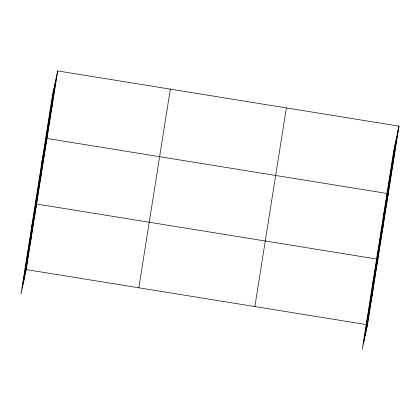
<?xml version="1.0" encoding="UTF-8"?>
<svg xmlns="http://www.w3.org/2000/svg" width="420" height="420" viewBox="0 0 420 420"><rect width="100%" height="100%" fill="white"/><g stroke="black" fill="none" stroke-linecap="round" stroke-linejoin="round"><path stroke-width="0.63" d="M22.412 287.28L53.902 88.63M23.867 280.497L55.356 81.848M25.279 273.908L56.768 75.264M57.698 70.927L52.49 95.214L21 293.864L26.208 269.572L57.698 70.927L399 126.136L367.51 324.786L362.303 349.072L393.792 150.428L399 126.136M138.836 287.794L170.331 89.145M254.877 306.563L286.372 107.919M363.709 342.489L395.204 143.845M365.169 335.706L396.659 137.062M366.576 329.123L398.071 130.473M51.413 109.032L52.348 104.695M41.785 162.755L46.993 138.464L388.295 193.678L383.087 217.97M40.866 175.581L41.795 171.245M31.395 228.312L36.598 204.02L377.9 259.229L372.692 283.521M30.471 241.133L31.405 236.796M392.716 164.246L393.645 159.91M382.169 230.79L383.098 226.453M371.774 296.347L372.703 292.005M26.208 269.572L367.51 324.786"/></g></svg>
